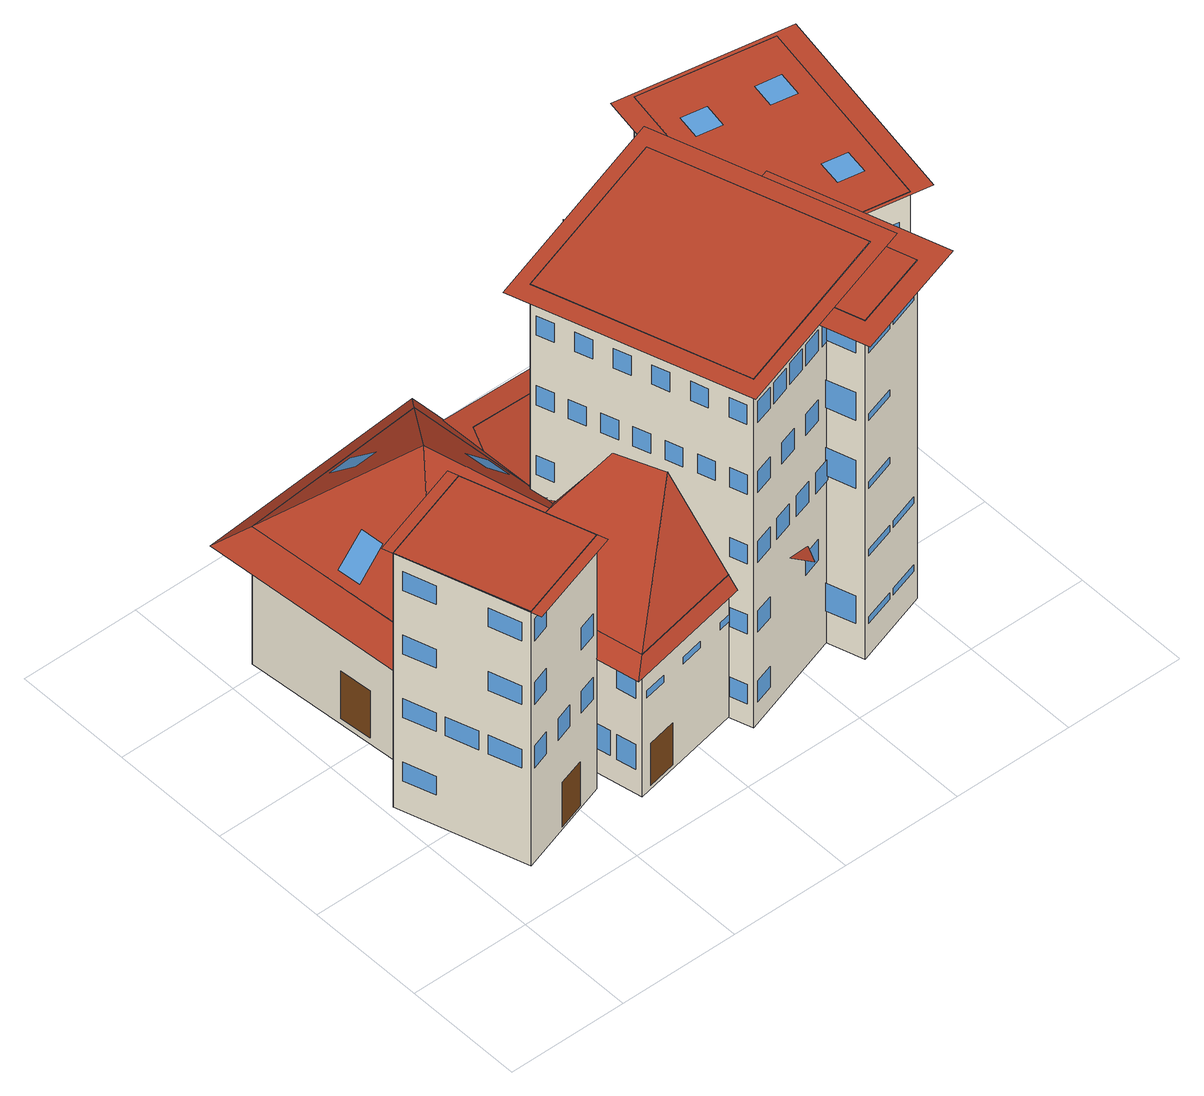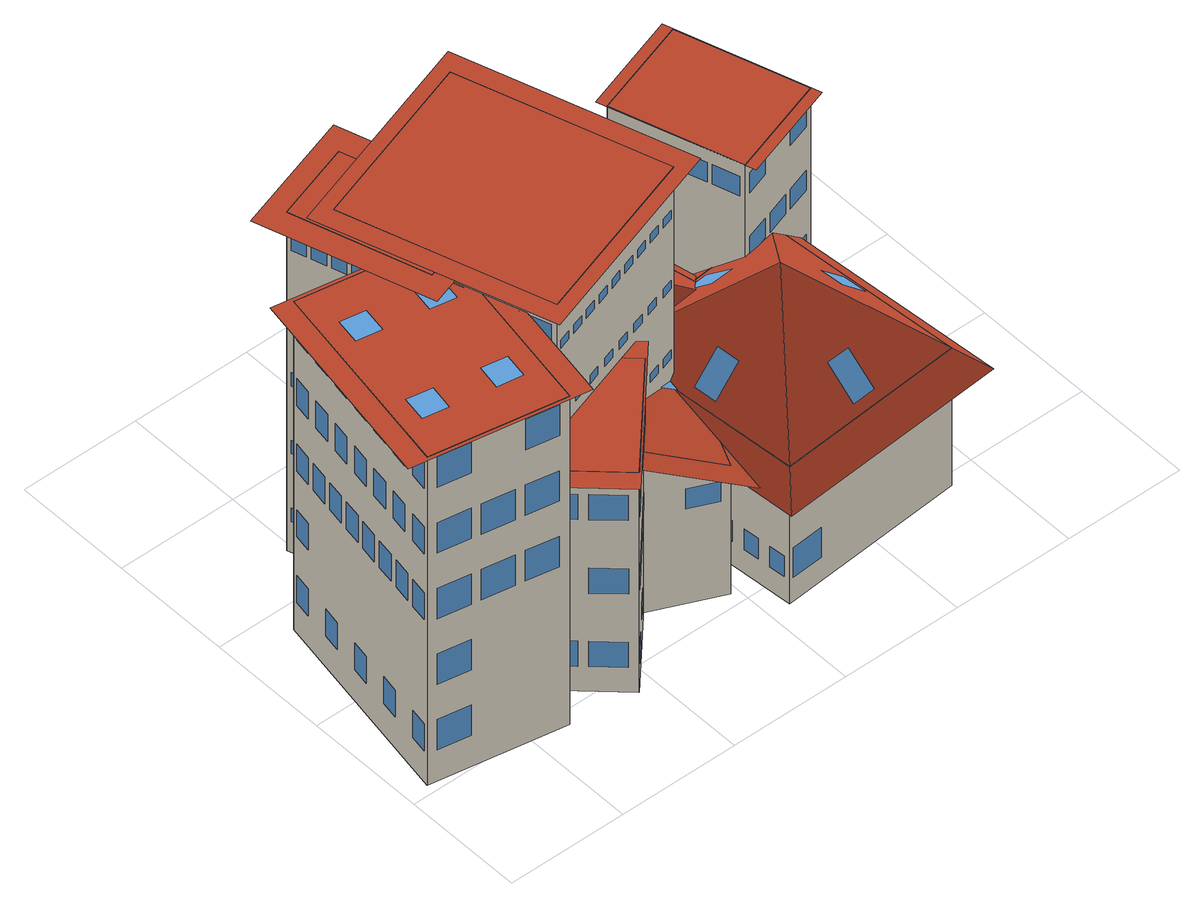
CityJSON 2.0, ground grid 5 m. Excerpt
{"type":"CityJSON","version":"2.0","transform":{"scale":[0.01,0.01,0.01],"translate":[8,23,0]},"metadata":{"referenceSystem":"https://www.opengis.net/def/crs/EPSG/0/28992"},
"CityObjects":{
"building1":{"type":"Building","attributes":{"roofType":"Flat"},"geometry":[{"type":"MultiSurface","lod":"3","boundaries":[[[0,1,2,3]],[[4,5,6,7]],[[0,3,5,4],[8,9,10,11],[12,13,14,15],[16,17,18,19],[20,21,22,23],[24,25,26,27],[28,29,30,31],[32,33,34,35]],[[8,11,10,9]],[[12,15,14,13]],[[16,19,18,17]],[[20,23,22,21]],[[24,27,26,25]],[[28,31,30,29]],[[32,35,34,33]],[[3,2,6,5],[36,37,38,39],[40,41,42,43],[44,45,46,47],[48,49,50,51],[52,53,54,55],[56,57,58,59],[60,61,62,63],[64,65,66,67],[68,69,70,71]],[[36,39,38,37]],[[40,43,42,41]],[[44,47,46,45]],[[48,51,50,49]],[[52,55,54,53]],[[56,59,58,57]],[[60,63,62,61]],[[64,67,66,65]],[[68,71,70,69]],[[2,1,7,6],[72,73,74,75],[76,77,78,79],[80,81,82,83],[84,85,86,87],[88,89,90,91],[92,93,94,95],[96,97,98,99],[100,101,102,103],[104,105,106,107],[108,109,110,111]],[[72,75,74,73]],[[76,79,78,77]],[[80,83,82,81]],[[84,87,86,85]],[[88,91,90,89]],[[92,95,94,93]],[[96,99,98,97]],[[100,103,102,101]],[[104,107,106,105]],[[108,111,110,109]],[[1,0,4,7],[112,113,114,115],[116,117,118,119],[120,121,122,123],[124,125,126,127],[128,129,130,131],[132,133,134,135],[136,137,138,139],[140,141,142,143]],[[112,115,114,113]],[[116,119,118,117]],[[120,123,122,121]],[[124,127,126,125]],[[128,131,130,129]],[[132,135,134,133]],[[136,139,138,137]],[[140,143,142,141]],[[144,145,146,147],[4,7,6,5]]],"semantics":{"surfaces":[{"type":"GroundSurface"},{"type":"RoofSurface"},{"type":"WallSurface"},{"type":"Door"},{"type":"Window"}],"values":[0,1,2,3,4,4,4,4,4,4,2,4,4,4,4,4,4,4,4,4,2,4,4,4,4,4,4,4,4,4,4,2,4,4,4,4,4,4,4,4,1]}}]},
"building2":{"type":"Building","attributes":{"roofType":"Pyramidal"},"geometry":[{"type":"MultiSurface","lod":"3","boundaries":[[[148,149,150,151]],[[152,153,154],[155,156,157,158]],[[155,158,157,156]],[[152,159,160],[161,162,163,164]],[[161,164,163,162]],[[152,154,159],[165,166,167,168]],[[165,168,167,166]],[[152,160,153],[169,170,171,172]],[[169,172,171,170]],[[148,151,159,154],[173,174,175,176],[177,178,179,180],[181,182,183,184],[185,186,187,188],[189,190,191,192],[193,194,195,196],[197,198,199,200],[201,202,203,204],[205,206,207,208],[209,210,211,212],[213,214,215,216],[217,218,219,220],[221,222,223,224],[225,226,227,228],[229,230,231,232]],[[173,176,175,174]],[[177,180,179,178]],[[181,184,183,182]],[[185,188,187,186]],[[189,192,191,190]],[[193,196,195,194]],[[197,200,199,198]],[[201,204,203,202]],[[205,208,207,206]],[[209,212,211,210]],[[213,216,215,214]],[[217,220,219,218]],[[221,224,223,222]],[[225,228,227,226]],[[229,232,231,230]],[[151,150,160,159],[233,234,235,236],[237,238,239,240],[241,242,243,244],[245,246,247,248],[249,250,251,252],[253,254,255,256],[257,258,259,260],[261,262,263,264],[265,266,267,268],[269,270,271,272],[273,274,275,276]],[[233,236,235,234]],[[237,240,239,238]],[[241,244,243,242]],[[245,248,247,246]],[[249,252,251,250]],[[253,256,255,254]],[[257,260,259,258]],[[261,264,263,262]],[[265,268,267,266]],[[269,272,271,270]],[[273,276,275,274]],[[150,149,153,160],[277,278,279,280],[281,282,283,284],[285,286,287,288],[289,290,291,292],[293,294,295,296],[297,298,299,300]],[[277,280,279,278]],[[281,284,283,282]],[[285,288,287,286]],[[289,292,291,290]],[[293,296,295,294]],[[297,300,299,298]],[[149,148,154,153],[301,302,303,304],[305,306,307,308],[309,310,311,312],[313,314,315,316],[317,318,319,320],[321,322,323,324]],[[301,304,303,302]],[[305,308,307,306]],[[309,312,311,310]],[[313,316,315,314]],[[317,320,319,318]],[[321,324,323,322]],[[325,326,159,154]],[[326,327,160,159]],[[328,153,160,327]],[[325,154,153,328]]],"semantics":{"surfaces":[{"type":"GroundSurface"},{"type":"RoofSurface"},{"type":"Window"},{"type":"WallSurface"},{"type":"Door"}],"values":[0,1,2,1,2,1,2,1,2,3,2,2,2,2,2,2,2,2,2,2,2,2,2,2,2,3,2,2,2,2,2,2,2,2,2,2,2,3,2,2,2,2,2,2,3,4,2,2,2,2,2,1,1,1,1]}}]},
"building3":{"type":"Building","attributes":{"roofType":"Hipped"},"geometry":[{"type":"MultiSurface","lod":"3","boundaries":[[[329,330,331,332]],[[333,334,335,336]],[[334,333,337,338]],[[333,336,337]],[[334,338,335]],[[329,332,337,336],[339,340,341,342],[343,344,345,346],[347,348,349,350],[351,352,353,354],[355,356,357,358],[359,360,361,362]],[[339,342,341,340]],[[343,346,345,344]],[[347,350,349,348]],[[351,354,353,352]],[[355,358,357,356]],[[359,362,361,360]],[[332,331,338,337],[363,364,365,366],[367,368,369,370],[371,372,373,374],[375,376,377,378],[379,380,381,382],[383,384,385,386],[387,388,389,390]],[[363,366,365,364]],[[367,370,369,368]],[[371,374,373,372]],[[375,378,377,376]],[[379,382,381,380]],[[383,386,385,384]],[[387,390,389,388]],[[331,330,335,338],[391,392,393,394],[395,396,397,398],[399,400,401,402],[403,404,405,406]],[[391,394,393,392]],[[395,398,397,396]],[[399,402,401,400]],[[403,406,405,404]],[[330,329,336,335],[407,408,409,410],[411,412,413,414],[415,416,417,418],[419,420,421,422],[423,424,425,426],[427,428,429,430],[431,432,433,434],[435,436,437,438]],[[407,410,409,408]],[[411,414,413,412]],[[415,418,417,416]],[[419,422,421,420]],[[423,426,425,424]],[[427,430,429,428]],[[431,434,433,432]],[[435,438,437,436]],[[439,440,337,336]],[[440,441,338,337]],[[442,335,338,441]],[[439,336,335,442]]],"semantics":{"surfaces":[{"type":"GroundSurface"},{"type":"RoofSurface"},{"type":"WallSurface"},{"type":"Door"},{"type":"Window"}],"values":[0,1,1,1,1,2,3,4,4,4,4,4,2,4,4,4,4,4,4,4,2,4,4,4,4,2,4,4,4,4,4,4,4,4,1,1,1,1]}}]},
"building4":{"type":"Building","attributes":{"roofType":"Gabled"},"geometry":[{"type":"MultiSurface","lod":"3","boundaries":[[[443,444,445,446]],[[447,448,449,450],[451,452,453,454]],[[451,454,453,452]],[[448,447,455,456],[457,458,459,460]],[[457,460,459,458]],[[450,443,446,455,447],[461,462,463,464],[465,466,467,468],[469,470,471,472],[473,474,475,476]],[[461,464,463,462]],[[465,468,467,466]],[[469,472,471,470]],[[473,476,475,474]],[[455,446,445,456],[477,478,479,480],[481,482,483,484]],[[477,480,479,478]],[[481,484,483,482]],[[456,445,444,449,448],[485,486,487,488],[489,490,491,492],[493,494,495,496]],[[485,488,487,486]],[[489,492,491,490]],[[493,496,495,494]],[[449,444,443,450],[497,498,499,500],[501,502,503,504],[505,506,507,508],[509,510,511,512],[513,514,515,516]],[[497,500,499,498]],[[501,504,503,502]],[[505,508,507,506]],[[509,512,511,510]],[[513,516,515,514]],[[447,517,518,519,520,448,456,455]],[[448,520,521,522,517,447,450,449]]],"semantics":{"surfaces":[{"type":"GroundSurface"},{"type":"RoofSurface"},{"type":"Window"},{"type":"WallSurface"},{"type":"Door"}],"values":[0,1,2,1,2,3,4,2,2,2,3,2,2,3,2,2,2,3,2,2,2,2,2,1,1]}}]},
"building5":{"type":"Building","attributes":{"roofType":"Flat"},"geometry":[{"type":"MultiSurface","lod":"3","boundaries":[[[523,524,525,526]],[[527,528,529,530]],[[523,526,528,527],[531,532,533,534],[535,536,537,538],[539,540,541,542],[543,544,545,546],[547,548,549,550],[551,552,553,554],[555,556,557,558],[559,560,561,562],[563,564,565,566],[567,568,569,570],[571,572,573,574],[575,576,577,578],[579,580,581,582],[583,584,585,586],[587,588,589,590],[591,592,593,594],[595,596,597,598],[599,600,601,602],[603,604,605,606],[607,608,609,610],[611,612,613,614],[615,616,617,618]],[[531,534,533,532]],[[535,538,537,536]],[[539,542,541,540]],[[543,546,545,544]],[[547,550,549,548]],[[551,554,553,552]],[[555,558,557,556]],[[559,562,561,560]],[[563,566,565,564]],[[567,570,569,568]],[[571,574,573,572]],[[575,578,577,576]],[[579,582,581,580]],[[583,586,585,584]],[[587,590,589,588]],[[591,594,593,592]],[[595,598,597,596]],[[599,602,601,600]],[[603,606,605,604]],[[607,610,609,608]],[[611,614,613,612]],[[615,618,617,616]],[[526,525,529,528],[619,620,621,622],[623,624,625,626],[627,628,629,630],[631,632,633,634],[635,636,637,638],[639,640,641,642],[643,644,645,646],[647,648,649,650],[651,652,653,654],[655,656,657,658],[659,660,661,662],[663,664,665,666],[667,668,669,670],[671,672,673,674],[675,676,677,678]],[[619,622,621,620]],[[623,626,625,624]],[[627,630,629,628]],[[631,634,633,632]],[[635,638,637,636]],[[639,642,641,640]],[[643,646,645,644]],[[647,650,649,648]],[[651,654,653,652]],[[655,658,657,656]],[[659,662,661,660]],[[663,666,665,664]],[[667,670,669,668]],[[671,674,673,672]],[[675,678,677,676]],[[525,524,530,529],[679,680,681,682],[683,684,685,686],[687,688,689,690],[691,692,693,694],[695,696,697,698],[699,700,701,702],[703,704,705,706],[707,708,709,710],[711,712,713,714],[715,716,717,718],[719,720,721,722],[723,724,725,726],[727,728,729,730],[731,732,733,734],[735,736,737,738],[739,740,741,742],[743,744,745,746],[747,748,749,750],[751,752,753,754],[755,756,757,758],[759,760,761,762],[763,764,765,766],[767,768,769,770],[771,772,773,774],[775,776,777,778],[779,780,781,782],[783,784,785,786],[787,788,789,790],[791,792,793,794],[795,796,797,798],[799,800,801,802],[803,804,805,806],[807,808,809,810],[811,812,813,814],[815,816,817,818],[819,820,821,822],[823,824,825,826],[827,828,829,830],[831,832,833,834],[835,836,837,838],[839,840,841,842],[843,844,845,846],[847,848,849,850]],[[679,682,681,680]],[[683,686,685,684]],[[687,690,689,688]],[[691,694,693,692]],[[695,698,697,696]],[[699,702,701,700]],[[703,706,705,704]],[[707,710,709,708]],[[711,714,713,712]],[[715,718,717,716]],[[719,722,721,720]],[[723,726,725,724]],[[727,730,729,728]],[[731,734,733,732]],[[735,738,737,736]],[[739,742,741,740]],[[743,746,745,744]],[[747,750,749,748]],[[751,754,753,752]],[[755,758,757,756]],[[759,762,761,760]],[[763,766,765,764]],[[767,770,769,768]],[[771,774,773,772]],[[775,778,777,776]],[[779,782,781,780]],[[783,786,785,784]],[[787,790,789,788]],[[791,794,793,792]],[[795,798,797,796]],[[799,802,801,800]],[[803,806,805,804]],[[807,810,809,808]],[[811,814,813,812]],[[815,818,817,816]],[[819,822,821,820]],[[823,826,825,824]],[[827,830,829,828]],[[831,834,833,832]],[[835,838,837,836]],[[839,842,841,840]],[[843,846,845,844]],[[847,850,849,848]],[[524,523,527,530],[851,852,853,854],[855,856,857,858],[859,860,861,862],[863,864,865,866],[867,868,869,870],[871,872,873,874],[875,876,877,878],[879,880,881,882],[883,884,885,886],[887,888,889,890],[891,892,893,894],[895,896,897,898],[899,900,901,902],[903,904,905,906],[907,908,909,910],[911,912,913,914],[915,916,917,918],[919,920,921,922],[923,924,925,926],[927,928,929,930],[931,932,933,934],[935,936,937,938]],[[851,854,853,852]],[[855,858,857,856]],[[859,862,861,860]],[[863,866,865,864]],[[867,870,869,868]],[[871,874,873,872]],[[875,878,877,876]],[[879,882,881,880]],[[883,886,885,884]],[[887,890,889,888]],[[891,894,893,892]],[[895,898,897,896]],[[899,902,901,900]],[[903,906,905,904]],[[907,910,909,908]],[[911,914,913,912]],[[915,918,917,916]],[[919,922,921,920]],[[923,926,925,924]],[[927,930,929,928]],[[931,934,933,932]],[[935,938,937,936]],[[939,940,941,942],[527,530,529,528]]],"semantics":{"surfaces":[{"type":"GroundSurface"},{"type":"RoofSurface"},{"type":"WallSurface"},{"type":"Window"},{"type":"Door"}],"values":[0,1,2,3,3,3,3,3,3,3,3,3,3,3,3,3,3,3,3,3,3,3,3,3,3,2,4,3,3,3,3,3,3,3,3,3,3,3,3,3,3,2,3,3,3,3,3,3,3,3,3,3,3,3,3,3,3,3,3,3,3,3,3,3,3,3,3,3,3,3,3,3,3,3,3,3,3,3,3,3,3,3,3,3,3,2,3,3,3,3,3,3,3,3,3,3,3,3,3,3,3,3,3,3,3,3,3,3,1]}}]},
"building6":{"type":"Building","attributes":{"roofType":"Flat"},"geometry":[{"type":"MultiSurface","lod":"3","boundaries":[[[943,944,945,946]],[[947,948,949,950]],[[943,946,948,947],[951,952,953,954],[955,956,957,958],[959,960,961,962],[963,964,965,966],[967,968,969,970],[971,972,973,974],[975,976,977,978],[979,980,981,982]],[[951,954,953,952]],[[955,958,957,956]],[[959,962,961,960]],[[963,966,965,964]],[[967,970,969,968]],[[971,974,973,972]],[[975,978,977,976]],[[979,982,981,980]],[[946,945,949,948],[983,984,985,986],[987,988,989,990],[991,992,993,994],[995,996,997,998],[999,1000,1001,1002],[1003,1004,1005,1006],[1007,1008,1009,1010],[1011,1012,1013,1014],[1015,1016,1017,1018],[1019,1020,1021,1022],[1023,1024,1025,1026],[1027,1028,1029,1030],[1031,1032,1033,1034],[1035,1036,1037,1038],[1039,1040,1041,1042],[1043,1044,1045,1046],[1047,1048,1049,1050],[1051,1052,1053,1054],[1055,1056,1057,1058],[1059,1060,1061,1062],[1063,1064,1065,1066],[1067,1068,1069,1070],[1071,1072,1073,1074],[1075,1076,1077,1078],[1079,1080,1081,1082],[1083,1084,1085,1086],[1087,1088,1089,1090]],[[983,986,985,984]],[[987,990,989,988]],[[991,994,993,992]],[[995,998,997,996]],[[999,1002,1001,1000]],[[1003,1006,1005,1004]],[[1007,1010,1009,1008]],[[1011,1014,1013,1012]],[[1015,1018,1017,1016]],[[1019,1022,1021,1020]],[[1023,1026,1025,1024]],[[1027,1030,1029,1028]],[[1031,1034,1033,1032]],[[1035,1038,1037,1036]],[[1039,1042,1041,1040]],[[1043,1046,1045,1044]],[[1047,1050,1049,1048]],[[1051,1054,1053,1052]],[[1055,1058,1057,1056]],[[1059,1062,1061,1060]],[[1063,1066,1065,1064]],[[1067,1070,1069,1068]],[[1071,1074,1073,1072]],[[1075,1078,1077,1076]],[[1079,1082,1081,1080]],[[1083,1086,1085,1084]],[[1087,1090,1089,1088]],[[945,944,950,949],[1091,1092,1093,1094],[1095,1096,1097,1098],[1099,1100,1101,1102],[1103,1104,1105,1106],[1107,1108,1109,1110],[1111,1112,1113,1114],[1115,1116,1117,1118]],[[1091,1094,1093,1092]],[[1095,1098,1097,1096]],[[1099,1102,1101,1100]],[[1103,1106,1105,1104]],[[1107,1110,1109,1108]],[[1111,1114,1113,1112]],[[1115,1118,1117,1116]],[[944,943,947,950],[1119,1120,1121,1122],[1123,1124,1125,1126],[1127,1128,1129,1130],[1131,1132,1133,1134],[1135,1136,1137,1138],[1139,1140,1141,1142],[1143,1144,1145,1146],[1147,1148,1149,1150],[1151,1152,1153,1154],[1155,1156,1157,1158],[1159,1160,1161,1162]],[[1119,1122,1121,1120]],[[1123,1126,1125,1124]],[[1127,1130,1129,1128]],[[1131,1134,1133,1132]],[[1135,1138,1137,1136]],[[1139,1142,1141,1140]],[[1143,1146,1145,1144]],[[1147,1150,1149,1148]],[[1151,1154,1153,1152]],[[1155,1158,1157,1156]],[[1159,1162,1161,1160]],[[1163,1164,1165,1166],[947,950,949,948]]],"semantics":{"surfaces":[{"type":"GroundSurface"},{"type":"RoofSurface"},{"type":"WallSurface"},{"type":"Window"},{"type":"Door"}],"values":[0,1,2,3,3,3,3,3,3,3,3,2,3,3,3,3,3,3,3,3,3,3,3,3,3,3,3,3,3,3,3,3,3,3,3,3,3,3,3,2,4,3,3,3,3,3,3,2,3,3,3,3,3,3,3,3,3,3,3,1]}}]},
"building7":{"type":"Building","attributes":{"roofType":"Flat"},"geometry":[{"type":"MultiSurface","lod":"3","boundaries":[[[1167,1168,1169,1170]],[[1171,1172,1173,1174]],[[1167,1170,1172,1171],[1175,1176,1177,1178],[1179,1180,1181,1182],[1183,1184,1185,1186],[1187,1188,1189,1190],[1191,1192,1193,1194],[1195,1196,1197,1198]],[[1175,1178,1177,1176]],[[1179,1182,1181,1180]],[[1183,1186,1185,1184]],[[1187,1190,1189,1188]],[[1191,1194,1193,1192]],[[1195,1198,1197,1196]],[[1170,1169,1173,1172],[1199,1200,1201,1202],[1203,1204,1205,1206],[1207,1208,1209,1210]],[[1199,1202,1201,1200]],[[1203,1206,1205,1204]],[[1207,1210,1209,1208]],[[1169,1168,1174,1173],[1211,1212,1213,1214],[1215,1216,1217,1218],[1219,1220,1221,1222],[1223,1224,1225,1226],[1227,1228,1229,1230],[1231,1232,1233,1234],[1235,1236,1237,1238],[1239,1240,1241,1242]],[[1211,1214,1213,1212]],[[1215,1218,1217,1216]],[[1219,1222,1221,1220]],[[1223,1226,1225,1224]],[[1227,1230,1229,1228]],[[1231,1234,1233,1232]],[[1235,1238,1237,1236]],[[1239,1242,1241,1240]],[[1168,1167,1171,1174],[1243,1244,1245,1246],[1247,1248,1249,1250],[1251,1252,1253,1254],[1255,1256,1257,1258],[1259,1260,1261,1262],[1263,1264,1265,1266],[1267,1268,1269,1270],[1271,1272,1273,1274],[1275,1276,1277,1278],[1279,1280,1281,1282]],[[1243,1246,1245,1244]],[[1247,1250,1249,1248]],[[1251,1254,1253,1252]],[[1255,1258,1257,1256]],[[1259,1262,1261,1260]],[[1263,1266,1265,1264]],[[1267,1270,1269,1268]],[[1271,1274,1273,1272]],[[1275,1278,1277,1276]],[[1279,1282,1281,1280]],[[1283,1284,1285,1286],[1171,1174,1173,1172]]],"semantics":{"surfaces":[{"type":"GroundSurface"},{"type":"RoofSurface"},{"type":"WallSurface"},{"type":"Window"},{"type":"Door"}],"values":[0,1,2,3,3,3,3,3,3,2,4,3,3,2,3,3,3,3,3,3,3,3,2,3,3,3,3,3,3,3,3,3,3,1]}}]},
"building8":{"type":"Building","attributes":{"roofType":"Flat"},"geometry":[{"type":"MultiSurface","lod":"3","boundaries":[[[1287,1288,1289,1290]],[[1291,1292,1293,1294],[1295,1296,1297,1298],[1299,1300,1301,1302],[1303,1304,1305,1306],[1307,1308,1309,1310]],[[1295,1298,1297,1296]],[[1299,1302,1301,1300]],[[1303,1306,1305,1304]],[[1307,1310,1309,1308]],[[1287,1290,1292,1291],[1311,1312,1313,1314],[1315,1316,1317,1318],[1319,1320,1321,1322],[1323,1324,1325,1326],[1327,1328,1329,1330],[1331,1332,1333,1334],[1335,1336,1337,1338],[1339,1340,1341,1342],[1343,1344,1345,1346]],[[1311,1314,1313,1312]],[[1315,1318,1317,1316]],[[1319,1322,1321,1320]],[[1323,1326,1325,1324]],[[1327,1330,1329,1328]],[[1331,1334,1333,1332]],[[1335,1338,1337,1336]],[[1339,1342,1341,1340]],[[1343,1346,1345,1344]],[[1290,1289,1293,1292],[1347,1348,1349,1350],[1351,1352,1353,1354],[1355,1356,1357,1358],[1359,1360,1361,1362],[1363,1364,1365,1366],[1367,1368,1369,1370],[1371,1372,1373,1374],[1375,1376,1377,1378],[1379,1380,1381,1382],[1383,1384,1385,1386],[1387,1388,1389,1390],[1391,1392,1393,1394],[1395,1396,1397,1398],[1399,1400,1401,1402],[1403,1404,1405,1406],[1407,1408,1409,1410],[1411,1412,1413,1414],[1415,1416,1417,1418],[1419,1420,1421,1422],[1423,1424,1425,1426],[1427,1428,1429,1430],[1431,1432,1433,1434],[1435,1436,1437,1438],[1439,1440,1441,1442],[1443,1444,1445,1446],[1447,1448,1449,1450],[1451,1452,1453,1454],[1455,1456,1457,1458]],[[1347,1350,1349,1348]],[[1351,1354,1353,1352]],[[1355,1358,1357,1356]],[[1359,1362,1361,1360]],[[1363,1366,1365,1364]],[[1367,1370,1369,1368]],[[1371,1374,1373,1372]],[[1375,1378,1377,1376]],[[1379,1382,1381,1380]],[[1383,1386,1385,1384]],[[1387,1390,1389,1388]],[[1391,1394,1393,1392]],[[1395,1398,1397,1396]],[[1399,1402,1401,1400]],[[1403,1406,1405,1404]],[[1407,1410,1409,1408]],[[1411,1414,1413,1412]],[[1415,1418,1417,1416]],[[1419,1422,1421,1420]],[[1423,1426,1425,1424]],[[1427,1430,1429,1428]],[[1431,1434,1433,1432]],[[1435,1438,1437,1436]],[[1439,1442,1441,1440]],[[1443,1446,1445,1444]],[[1447,1450,1449,1448]],[[1451,1454,1453,1452]],[[1455,1458,1457,1456]],[[1289,1288,1294,1293],[1459,1460,1461,1462],[1463,1464,1465,1466],[1467,1468,1469,1470],[1471,1472,1473,1474],[1475,1476,1477,1478],[1479,1480,1481,1482],[1483,1484,1485,1486],[1487,1488,1489,1490],[1491,1492,1493,1494],[1495,1496,1497,1498]],[[1459,1462,1461,1460]],[[1463,1466,1465,1464]],[[1467,1470,1469,1468]],[[1471,1474,1473,1472]],[[1475,1478,1477,1476]],[[1479,1482,1481,1480]],[[1483,1486,1485,1484]],[[1487,1490,1489,1488]],[[1491,1494,1493,1492]],[[1495,1498,1497,1496]],[[1288,1287,1291,1294],[1499,1500,1501,1502],[1503,1504,1505,1506],[1507,1508,1509,1510],[1511,1512,1513,1514],[1515,1516,1517,1518],[1519,1520,1521,1522],[1523,1524,1525,1526],[1527,1528,1529,1530],[1531,1532,1533,1534],[1535,1536,1537,1538],[1539,1540,1541,1542],[1543,1544,1545,1546],[1547,1548,1549,1550],[1551,1552,1553,1554],[1555,1556,1557,1558],[1559,1560,1561,1562],[1563,1564,1565,1566],[1567,1568,1569,1570],[1571,1572,1573,1574],[1575,1576,1577,1578]],[[1499,1502,1501,1500]],[[1503,1506,1505,1504]],[[1507,1510,1509,1508]],[[1511,1514,1513,1512]],[[1515,1518,1517,1516]],[[1519,1522,1521,1520]],[[1523,1526,1525,1524]],[[1527,1530,1529,1528]],[[1531,1534,1533,1532]],[[1535,1538,1537,1536]],[[1539,1542,1541,1540]],[[1543,1546,1545,1544]],[[1547,1550,1549,1548]],[[1551,1554,1553,1552]],[[1555,1558,1557,1556]],[[1559,1562,1561,1560]],[[1563,1566,1565,1564]],[[1567,1570,1569,1568]],[[1571,1574,1573,1572]],[[1575,1578,1577,1576]],[[1579,1580,1581,1582],[1291,1294,1293,1292]]],"semantics":{"surfaces":[{"type":"GroundSurface"},{"type":"RoofSurface"},{"type":"Window"},{"type":"WallSurface"},{"type":"Door"}],"values":[0,1,2,2,2,2,3,4,2,2,2,2,2,2,2,2,3,2,2,2,2,2,2,2,2,2,2,2,2,2,2,2,2,2,2,2,2,2,2,2,2,2,2,2,2,3,2,2,2,2,2,2,2,2,2,2,3,2,2,2,2,2,2,2,2,2,2,2,2,2,2,2,2,2,2,2,2,1]}}]}
},
"vertices":[
[200,200,0],[35,718,0],[444,849,0],[609,330,0],[200,200,1212],[609,330,1212],[444,849,1212],[35,718,1212],[395,262,11],[395,262,222],[506,297,222],[506,297,11],[222,207,447],[222,207,551],[296,231,551],[296,231,447],[368,253,447],[368,253,551],[442,277,551],[442,277,447],[514,300,447],[514,300,551],[588,323,551],[588,323,447],[222,207,750],[222,207,854],[296,231,854],[296,231,750],[512,300,750],[512,300,854],[587,323,854],[587,323,750],[222,207,1053],[222,207,1157],[296,231,1157],[296,231,1053],[603,349,144],[603,349,238],[569,455,238],[569,455,144],[603,349,447],[603,349,541],[569,455,541],[569,455,447],[543,537,447],[543,537,541],[509,643,541],[509,643,447],[483,725,447],[483,725,541],[449,830,541],[449,830,447],[603,349,750],[603,349,844],[569,455,844],[569,455,750],[603,349,1053],[603,349,1147],[569,455,1147],[569,455,1053],[563,474,1053],[563,474,1147],[529,580,1147],[529,580,1053],[523,599,1053],[523,599,1147],[489,705,1147],[489,705,1053],[483,724,1053],[483,724,1147],[450,829,1147],[450,829,1053],[415,839,144],[415,839,238],[317,808,238],[317,808,144],[288,799,144],[288,799,238],[190,768,238],[190,768,144],[162,759,144],[162,759,238],[64,727,238],[64,727,144],[415,839,447],[415,839,541],[317,808,541],[317,808,447],[162,759,447],[162,759,541],[64,727,541],[64,727,447],[415,839,750],[415,839,844],[317,808,844],[317,808,750],[288,799,750],[288,799,844],[190,768,844],[190,768,750],[162,759,750],[162,759,844],[64,727,844],[64,727,750],[415,839,1053],[415,839,1147],[317,808,1147],[317,808,1053],[162,759,1053],[162,759,1147],[64,727,1147],[64,727,1053],[46,683,144],[46,683,233],[86,557,233],[86,557,144],[46,683,447],[46,683,536],[86,557,536],[86,557,447],[97,522,447],[97,522,536],[138,396,536],[138,396,447],[149,361,447],[149,361,536],[189,235,536],[189,235,447],[46,683,750],[46,683,839],[86,557,839],[86,557,750],[149,361,750],[149,361,839],[189,235,839],[189,235,750],[46,683,1053],[46,683,1142],[86,557,1142],[86,557,1053],[149,361,1053],[149,361,1142],[189,235,1142],[189,235,1053],[211,157,1212],[624,289,1212],[432,891,1212],[20,760,1212],
[200,700,0],[128,1547,0],[914,1614,0],[986,767,0],[557,1157,1053],[128,1547,656],[200,700,656],[301,1184,799],[310,1086,799],[198,1076,686],[189,1175,686],[986,767,656],[914,1614,656],[813,1130,799],[804,1228,799],[916,1238,686],[925,1139,686],[531,882,799],[629,890,799],[640,770,686],[541,761,686],[583,1432,799],[485,1424,799],[474,1544,686],[573,1553,686],[224,702,113],[224,702,255],[277,707,255],[277,707,113],[339,712,113],[339,712,255],[391,716,255],[391,716,113],[453,722,113],[453,722,255],[506,726,255],[506,726,113],[568,731,113],[568,731,255],[621,736,255],[621,736,113],[682,741,113],[682,741,255],[735,746,255],[735,746,113],[797,751,113],[797,751,255],[850,756,255],[850,756,113],[911,761,113],[911,761,255],[964,765,255],[964,765,113],[224,702,441],[224,702,583],[277,707,583],[277,707,441],[322,710,441],[322,710,583],[374,715,583],[374,715,441],[419,719,441],[419,719,583],[472,723,583],[472,723,441],[517,727,441],[517,727,583],[570,732,583],[570,732,441],[614,735,441],[614,735,583],[667,740,583],[667,740,441],[712,744,441],[712,744,583],[765,748,583],[765,748,441],[810,752,441],[810,752,583],[863,757,583],[863,757,441],[907,760,441],[907,760,583],[960,765,583],[960,765,441],[984,793,113],[984,793,211],[978,859,211],[978,859,113],[973,915,113],[973,915,211],[968,980,211],[968,980,113],[963,1036,113],[963,1036,211],[958,1102,211],[958,1102,113],[953,1158,113],[953,1158,211],[947,1224,211],[947,1224,113],[942,1279,113],[942,1279,211],[937,1345,211],[937,1345,113],[932,1401,113],[932,1401,211],[926,1467,211],[926,1467,113],[922,1522,113],[922,1522,211],[916,1588,211],[916,1588,113],[984,793,441],[984,793,539],[978,859,539],[978,859,441],[963,1036,441],[963,1036,539],[958,1102,539],[958,1102,441],[942,1279,441],[942,1279,539],[937,1345,539],[937,1345,441],[922,1522,441],[922,1522,539],[916,1588,539],[916,1588,441],[895,1612,113],[895,1612,255],[760,1601,255],[760,1601,113],[895,1612,441],[895,1612,583],[760,1601,583],[760,1601,441],[742,1599,441],[742,1599,583],[607,1588,583],[607,1588,441],[588,1586,441],[588,1586,583],[454,1575,583],[454,1575,441],[435,1573,441],[435,1573,583],[300,1562,583],[300,1562,441],[281,1560,441],[281,1560,583],[147,1548,583],[147,1548,441],[163,1133,28],[163,1133,254],[175,996,254],[175,996,28],[130,1524,441],[130,1524,518],[142,1381,518],[142,1381,441],[144,1360,441],[144,1360,518],[156,1217,518],[156,1217,441],[158,1195,441],[158,1195,518],[170,1053,518],[170,1053,441],[172,1031,441],[172,1031,518],[184,888,518],[184,888,441],[186,866,441],[186,866,518],[198,724,518],[198,724,441],[113,589,559],[1091,672,559],[1001,1725,559],[23,1642,559],
[700,200,0],[565,864,0],[1507,1055,0],[1642,391,0],[1121,543,1069],[1087,711,1069],[565,864,680],[700,200,680],[1642,391,680],[1507,1055,680],[746,209,17],[746,209,218],[867,234,218],[867,234,17],[723,205,454],[723,205,486],[815,223,486],[815,223,454],[923,245,454],[923,245,486],[1016,264,486],[1016,264,454],[1124,286,454],[1124,286,486],[1217,305,486],[1217,305,454],[1325,327,454],[1325,327,486],[1417,346,486],[1417,346,454],[1526,368,454],[1526,368,486],[1618,386,486],[1618,386,454],[1638,412,114],[1638,412,236],[1616,520,236],[1616,520,114],[1612,540,114],[1612,540,236],[1590,648,236],[1590,648,114],[1586,668,114],[1586,668,236],[1564,776,236],[1564,776,114],[1560,797,114],[1560,797,236],[1538,905,236],[1538,905,114],[1533,925,114],[1533,925,236],[1512,1033,236],[1512,1033,114],[1638,412,454],[1638,412,576],[1616,520,576],[1616,520,454],[1533,926,454],[1533,926,576],[1511,1034,576],[1511,1034,454],[1486,1050,114],[1486,1050,210],[1353,1023,210],[1353,1023,114],[1102,972,114],[1102,972,210],[970,946,210],[970,946,114],[719,895,114],[719,895,210],[587,868,210],[587,868,114],[1486,1050,454],[1486,1050,550],[1353,1023,550],[1353,1023,454],[571,836,114],[571,836,233],[587,758,233],[587,758,114],[592,730,114],[592,730,233],[608,652,233],[608,652,114],[614,624,114],[614,624,233],[630,546,233],[630,546,114],[635,518,114],[635,518,233],[651,440,233],[651,440,114],[657,413,114],[657,413,233],[673,334,233],[673,334,114],[678,307,114],[678,307,233],[694,228,233],[694,228,114],[571,836,454],[571,836,573],[587,758,573],[587,758,454],[678,306,454],[678,306,573],[694,227,573],[694,227,454],[641,151,625],[1716,370,625],[1567,1103,625],[492,885,625],
[700,700,0],[1031,1445,0],[1792,1106,0],[1461,362,0],[1081,531,823],[1412,1275,823],[1031,1445,612],[700,700,612],[1130,1006,748],[1091,919,748],[893,1007,638],[931,1094,638],[1461,362,612],[1792,1106,612],[1362,800,748],[1401,887,748],[1600,799,638],[1561,712,638],[1315,427,18],[1315,427,246],[1424,378,246],[1424,378,18],[728,687,451],[728,687,501],[822,646,501],[822,646,451],[1034,552,451],[1034,552,501],[1128,510,501],[1128,510,451],[1339,416,451],[1339,416,501],[1433,374,501],[1433,374,451],[1471,384,145],[1471,384,223],[1507,465,223],[1507,465,145],[1471,384,451],[1471,384,529],[1507,465,529],[1507,465,451],[1760,1120,145],[1760,1120,241],[1647,1171,241],[1647,1171,145],[1760,1120,451],[1760,1120,547],[1647,1171,547],[1647,1171,451],[1176,1380,451],[1176,1380,547],[1063,1431,547],[1063,1431,451],[1020,1420,145],[1020,1420,177],[985,1342,177],[985,1342,145],[1020,1420,451],[1020,1420,483],[985,1342,483],[985,1342,451],[929,1214,451],[929,1214,483],[894,1136,483],[894,1136,451],[837,1009,451],[837,1009,483],[802,930,483],[802,930,451],[746,803,451],[746,803,483],[711,725,483],[711,725,451],[1040,440,823],[1504,234,566],[1916,1160,566],[1452,1366,823],[988,1572,566],[577,646,566],
[1200,200,0],[930,1039,0],[1659,1274,0],[1929,435,0],[1200,200,1665],[1929,435,1665],[1659,1274,1665],[930,1039,1665],[1224,208,103],[1224,208,203],[1301,232,203],[1301,232,103],[1224,208,436],[1224,208,536],[1301,232,536],[1301,232,436],[1526,305,436],[1526,305,536],[1604,330,536],[1604,330,436],[1829,403,436],[1829,403,536],[1906,427,536],[1906,427,436],[1224,208,769],[1224,208,869],[1301,232,869],[1301,232,769],[1345,247,769],[1345,247,869],[1422,271,869],[1422,271,769],[1466,286,769],[1466,286,869],[1543,310,869],[1543,310,769],[1587,324,769],[1587,324,869],[1664,349,869],[1664,349,769],[1707,363,769],[1707,363,869],[1784,388,869],[1784,388,769],[1828,402,769],[1828,402,869],[1905,427,869],[1905,427,769],[1224,208,1102],[1224,208,1202],[1301,232,1202],[1301,232,1102],[1375,256,1102],[1375,256,1202],[1452,281,1202],[1452,281,1102],[1526,305,1102],[1526,305,1202],[1604,330,1202],[1604,330,1102],[1678,354,1102],[1678,354,1202],[1755,379,1202],[1755,379,1102],[1829,403,1102],[1829,403,1202],[1906,427,1202],[1906,427,1102],[1224,208,1435],[1224,208,1535],[1301,232,1535],[1301,232,1435],[1325,240,1435],[1325,240,1535],[1402,265,1535],[1402,265,1435],[1426,273,1435],[1426,273,1535],[1503,298,1535],[1503,298,1435],[1526,305,1435],[1526,305,1535],[1604,330,1535],[1604,330,1435],[1627,338,1435],[1627,338,1535],[1705,363,1535],[1705,363,1435],[1728,370,1435],[1728,370,1535],[1805,395,1535],[1805,395,1435],[1829,403,1435],[1829,403,1535],[1906,427,1535],[1906,427,1435],[1788,874,12],[1788,874,222],[1754,979,222],[1754,979,12],[1921,460,436],[1921,460,557],[1877,598,557],[1877,598,436],[1851,677,436],[1851,677,557],[1807,815,557],[1807,815,436],[1781,894,436],[1781,894,557],[1737,1032,557],[1737,1032,436],[1712,1111,436],[1712,1111,557],[1667,1249,557],[1667,1249,436],[1921,460,769],[1921,460,890],[1877,598,890],[1877,598,769],[1816,786,769],[1816,786,890],[1772,924,890],[1772,924,769],[1711,1112,769],[1711,1112,890],[1666,1250,890],[1666,1250,769],[1921,460,1102],[1921,460,1223],[1877,598,1223],[1877,598,1102],[1851,677,1102],[1851,677,1223],[1807,815,1223],[1807,815,1102],[1781,894,1102],[1781,894,1223],[1737,1032,1223],[1737,1032,1102],[1712,1111,1102],[1712,1111,1223],[1667,1249,1223],[1667,1249,1102],[1921,460,1435],[1921,460,1556],[1877,598,1556],[1877,598,1435],[1816,786,1435],[1816,786,1556],[1772,924,1556],[1772,924,1435],[1711,1112,1435],[1711,1112,1556],[1666,1250,1556],[1666,1250,1435],[1638,1268,103],[1638,1268,143],[1588,1252,143],[1588,1252,103],[1546,1238,103],[1546,1238,143],[1497,1222,143],[1497,1222,103],[1455,1209,103],[1455,1209,143],[1406,1193,143],[1406,1193,103],[1364,1179,103],[1364,1179,143],[1314,1163,143],[1314,1163,103],[1272,1150,103],[1272,1150,143],[1223,1134,143],[1223,1134,103],[1181,1120,103],[1181,1120,143],[1131,1105,143],[1131,1105,103],[1090,1091,103],[1090,1091,143],[1040,1075,143],[1040,1075,103],[998,1062,103],[998,1062,143],[949,1046,143],[949,1046,103],[1638,1268,436],[1638,1268,476],[1588,1252,476],[1588,1252,436],[1558,1242,436],[1558,1242,476],[1508,1226,476],[1508,1226,436],[1478,1216,436],[1478,1216,476],[1428,1200,476],[1428,1200,436],[1398,1190,436],[1398,1190,476],[1348,1174,476],[1348,1174,436],[1318,1165,436],[1318,1165,476],[1269,1149,476],[1269,1149,436],[1238,1139,436],[1238,1139,476],[1189,1123,476],[1189,1123,436],[1158,1113,436],[1158,1113,476],[1109,1097,476],[1109,1097,436],[1078,1087,436],[1078,1087,476],[1029,1071,476],[1029,1071,436],[998,1062,436],[998,1062,476],[949,1046,476],[949,1046,436],[1638,1268,769],[1638,1268,809],[1588,1252,809],[1588,1252,769],[1558,1242,769],[1558,1242,809],[1508,1226,809],[1508,1226,769],[1478,1216,769],[1478,1216,809],[1428,1200,809],[1428,1200,769],[1398,1190,769],[1398,1190,809],[1348,1174,809],[1348,1174,769],[1318,1165,769],[1318,1165,809],[1269,1149,809],[1269,1149,769],[1238,1139,769],[1238,1139,809],[1189,1123,809],[1189,1123,769],[1158,1113,769],[1158,1113,809],[1109,1097,809],[1109,1097,769],[1078,1087,769],[1078,1087,809],[1029,1071,809],[1029,1071,769],[998,1062,769],[998,1062,809],[949,1046,809],[949,1046,769],[1638,1268,1102],[1638,1268,1142],[1588,1252,1142],[1588,1252,1102],[1546,1238,1102],[1546,1238,1142],[1497,1222,1142],[1497,1222,1102],[1455,1209,1102],[1455,1209,1142],[1406,1193,1142],[1406,1193,1102],[1364,1179,1102],[1364,1179,1142],[1314,1163,1142],[1314,1163,1102],[1272,1150,1102],[1272,1150,1142],[1223,1134,1142],[1223,1134,1102],[1181,1120,1102],[1181,1120,1142],[1131,1105,1142],[1131,1105,1102],[1090,1091,1102],[1090,1091,1142],[1040,1075,1142],[1040,1075,1102],[998,1062,1102],[998,1062,1142],[949,1046,1142],[949,1046,1102],[1638,1268,1435],[1638,1268,1475],[1588,1252,1475],[1588,1252,1435],[1558,1242,1435],[1558,1242,1475],[1508,1226,1475],[1508,1226,1435],[1478,1216,1435],[1478,1216,1475],[1428,1200,1475],[1428,1200,1435],[1398,1190,1435],[1398,1190,1475],[1348,1174,1475],[1348,1174,1435],[1318,1165,1435],[1318,1165,1475],[1269,1149,1475],[1269,1149,1435],[1238,1139,1435],[1238,1139,1475],[1189,1123,1475],[1189,1123,1435],[1158,1113,1435],[1158,1113,1475],[1109,1097,1475],[1109,1097,1435],[1078,1087,1435],[1078,1087,1475],[1029,1071,1475],[1029,1071,1435],[998,1062,1435],[998,1062,1475],[949,1046,1475],[949,1046,1435],[937,1016,103],[937,1016,195],[959,949,195],[959,949,103],[1171,290,103],[1171,290,195],[1192,224,195],[1192,224,103],[937,1016,436],[937,1016,528],[959,949,528],[959,949,436],[1054,653,436],[1054,653,528],[1076,586,528],[1076,586,436],[1171,290,436],[1171,290,528],[1192,224,528],[1192,224,436],[937,1016,769],[937,1016,861],[959,949,861],[959,949,769],[1015,774,769],[1015,774,861],[1037,707,861],[1037,707,769],[1093,532,769],[1093,532,861],[1114,466,861],[1114,466,769],[1171,290,769],[1171,290,861],[1192,224,861],[1192,224,769],[937,1016,1102],[937,1016,1194],[959,949,1194],[959,949,1102],[976,895,1102],[976,895,1194],[998,828,1194],[998,828,1102],[1015,774,1102],[1015,774,1194],[1037,707,1194],[1037,707,1102],[1054,653,1102],[1054,653,1194],[1076,586,1194],[1076,586,1102],[1093,532,1102],[1093,532,1194],[1114,466,1194],[1114,466,1102],[1132,411,1102],[1132,411,1194],[1153,345,1194],[1153,345,1102],[1171,290,1102],[1171,290,1194],[1192,224,1194],[1192,224,1102],[937,1016,1435],[937,1016,1527],[959,949,1527],[959,949,1435],[984,871,1435],[984,871,1527],[1005,804,1527],[1005,804,1435],[1030,726,1435],[1030,726,1527],[1052,660,1527],[1052,660,1435],[1077,582,1435],[1077,582,1527],[1098,515,1527],[1098,515,1435],[1124,437,1435],[1124,437,1527],[1145,370,1527],[1145,370,1435],[1170,292,1435],[1170,292,1527],[1192,226,1527],[1192,226,1435],[1140,121,1665],[2024,405,1665],[1718,1353,1665],[835,1069,1665],
[1700,200,0],[1527,750,0],[1852,852,0],[2024,302,0],[1700,200,1615],[2024,302,1615],[1852,852,1615],[1527,750,1615],[1722,207,150],[1722,207,181],[1851,247,181],[1851,247,150],[1874,255,150],[1874,255,181],[2002,295,181],[2002,295,150],[1722,207,473],[1722,207,504],[1851,247,504],[1851,247,473],[1874,255,473],[1874,255,504],[2002,295,504],[2002,295,473],[1722,207,796],[1722,207,827],[1851,247,827],[1851,247,796],[1722,207,1119],[1722,207,1150],[1851,247,1150],[1851,247,1119],[1722,207,1442],[1722,207,1473],[1851,247,1473],[1851,247,1442],[1874,255,1442],[1874,255,1473],[2002,295,1473],[2002,295,1442],[2019,320,150],[2019,320,213],[2001,377,213],[2001,377,150],[1995,396,150],[1995,396,213],[1977,454,213],[1977,454,150],[1971,473,150],[1971,473,213],[1953,530,213],[1953,530,150],[1947,549,150],[1947,549,213],[1929,606,213],[1929,606,150],[1923,625,150],[1923,625,213],[1905,683,213],[1905,683,150],[1899,702,150],[1899,702,213],[1881,759,213],[1881,759,150],[1875,778,150],[1875,778,213],[1857,835,213],[1857,835,150],[2019,320,473],[2019,320,536],[2001,377,536],[2001,377,473],[2019,320,796],[2019,320,859],[2001,377,859],[2001,377,796],[1990,412,796],[1990,412,859],[1972,469,859],[1972,469,796],[1961,503,796],[1961,503,859],[1943,560,859],[1943,560,796],[1932,595,796],[1932,595,859],[1914,652,859],[1914,652,796],[1903,686,796],[1903,686,859],[1885,744,859],[1885,744,796],[1875,778,796],[1875,778,859],[1857,835,859],[1857,835,796],[2019,320,1119],[2019,320,1182],[2001,377,1182],[2001,377,1119],[1990,412,1119],[1990,412,1182],[1972,469,1182],[1972,469,1119],[1961,503,1119],[1961,503,1182],[1943,560,1182],[1943,560,1119],[1932,595,1119],[1932,595,1182],[1914,652,1182],[1914,652,1119],[1903,686,1119],[1903,686,1182],[1885,744,1182],[1885,744,1119],[1875,778,1119],[1875,778,1182],[1857,835,1182],[1857,835,1119],[2019,320,1442],[2019,320,1505],[2001,377,1505],[2001,377,1442],[1995,396,1442],[1995,396,1505],[1977,454,1505],[1977,454,1442],[1971,473,1442],[1971,473,1505],[1953,530,1505],[1953,530,1442],[1947,549,1442],[1947,549,1505],[1929,606,1505],[1929,606,1442],[1923,625,1442],[1923,625,1505],[1905,683,1505],[1905,683,1442],[1899,702,1442],[1899,702,1505],[1881,759,1505],[1881,759,1442],[1875,778,1442],[1875,778,1505],[1857,835,1505],[1857,835,1442],[1662,792,29],[1662,792,225],[1545,755,225],[1545,755,29],[1824,843,473],[1824,843,591],[1703,805,591],[1703,805,473],[1824,843,796],[1824,843,914],[1703,805,914],[1703,805,796],[1676,796,796],[1676,796,914],[1555,758,914],[1555,758,796],[1824,843,1119],[1824,843,1237],[1703,805,1237],[1703,805,1119],[1676,796,1119],[1676,796,1237],[1555,758,1237],[1555,758,1119],[1824,843,1442],[1824,843,1560],[1703,805,1560],[1703,805,1442],[1539,713,150],[1539,713,283],[1581,579,283],[1581,579,150],[1646,371,150],[1646,371,283],[1689,236,283],[1689,236,150],[1539,713,473],[1539,713,606],[1581,579,606],[1581,579,473],[1539,713,796],[1539,713,929],[1581,579,929],[1581,579,796],[1593,542,796],[1593,542,929],[1635,407,929],[1635,407,796],[1647,370,796],[1647,370,929],[1689,235,929],[1689,235,796],[1539,713,1119],[1539,713,1252],[1581,579,1252],[1581,579,1119],[1646,371,1119],[1646,371,1252],[1689,236,1252],[1689,236,1119],[1539,713,1442],[1539,713,1575],[1581,579,1575],[1581,579,1442],[1593,542,1442],[1593,542,1575],[1635,407,1575],[1635,407,1442],[1647,370,1442],[1647,370,1575],[1689,235,1575],[1689,235,1442],[1630,94,1615],[2143,255,1615],[1922,958,1615],[1409,796,1615],
[1200,1200,0],[1574,1598,0],[1975,1221,0],[1601,823,0],[1200,1200,1050],[1601,823,1050],[1975,1221,1050],[1574,1598,1050],[1233,1169,118],[1233,1169,234],[1322,1085,234],[1322,1085,118],[1478,938,118],[1478,938,234],[1568,854,234],[1568,854,118],[1233,1169,468],[1233,1169,584],[1322,1085,584],[1322,1085,468],[1356,1053,468],[1356,1053,584],[1446,969,584],[1446,969,468],[1479,938,468],[1479,938,584],[1569,854,584],[1569,854,468],[1233,1169,818],[1233,1169,934],[1322,1085,934],[1322,1085,818],[1686,914,16],[1686,914,242],[1773,1007,242],[1773,1007,16],[1626,850,468],[1626,850,593],[1717,947,593],[1717,947,468],[1626,850,818],[1626,850,943],[1717,947,943],[1717,947,818],[1949,1246,118],[1949,1246,238],[1850,1338,238],[1850,1338,118],[1824,1363,118],[1824,1363,238],[1726,1455,238],[1726,1455,118],[1699,1480,118],[1699,1480,238],[1601,1572,238],[1601,1572,118],[1949,1246,468],[1949,1246,588],[1850,1338,588],[1850,1338,468],[1699,1481,468],[1699,1481,588],[1600,1573,588],[1600,1573,468],[1949,1246,818],[1949,1246,938],[1850,1338,938],[1850,1338,818],[1824,1363,818],[1824,1363,938],[1726,1455,938],[1726,1455,818],[1699,1480,818],[1699,1480,938],[1601,1572,938],[1601,1572,818],[1560,1583,118],[1560,1583,185],[1502,1521,185],[1502,1521,118],[1416,1430,118],[1416,1430,185],[1358,1368,185],[1358,1368,118],[1272,1276,118],[1272,1276,185],[1214,1215,185],[1214,1215,118],[1560,1583,468],[1560,1583,535],[1502,1521,535],[1502,1521,468],[1488,1506,468],[1488,1506,535],[1430,1445,535],[1430,1445,468],[1416,1430,468],[1416,1430,535],[1358,1368,535],[1358,1368,468],[1344,1353,468],[1344,1353,535],[1286,1292,535],[1286,1292,468],[1272,1276,468],[1272,1276,535],[1214,1215,535],[1214,1215,468],[1560,1583,818],[1560,1583,885],[1502,1521,885],[1502,1521,818],[1272,1276,818],[1272,1276,885],[1214,1215,885],[1214,1215,818],[1139,1147,1050],[1551,759,1050],[2036,1275,1050],[1624,1662,1050],
[1700,700,0],[1851,1557,0],[2406,1459,0],[2254,602,0],[1700,700,1565],[2254,602,1565],[2406,1459,1565],[1851,1557,1565],[2098,796,1565],[2116,900,1565],[2221,881,1565],[2203,778,1565],[1808,847,1565],[1826,951,1565],[1932,932,1565],[1914,829,1565],[2173,1224,1565],[2191,1327,1565],[2297,1309,1565],[2279,1205,1565],[1884,1276,1565],[1902,1379,1565],[2007,1361,1565],[1989,1257,1565],[1736,694,24],[1736,694,230],[1866,671,230],[1866,671,24],[1744,692,460],[1744,692,502],[1870,670,502],[1870,670,460],[1744,692,773],[1744,692,815],[1870,670,815],[1870,670,773],[2084,632,773],[2084,632,815],[2210,610,815],[2210,610,773],[1744,692,1086],[1744,692,1128],[1870,670,1128],[1870,670,1086],[2084,632,1086],[2084,632,1128],[2210,610,1128],[2210,610,1086],[1744,692,1399],[1744,692,1441],[1870,670,1441],[1870,670,1399],[1915,662,1399],[1915,662,1441],[2041,640,1441],[2041,640,1399],[2085,632,1399],[2085,632,1441],[2211,610,1441],[2211,610,1399],[2258,621,147],[2258,621,275],[2271,696,275],[2271,696,147],[2291,807,147],[2291,807,275],[2304,882,275],[2304,882,147],[2323,993,147],[2323,993,275],[2337,1068,275],[2337,1068,147],[2356,1179,147],[2356,1179,275],[2369,1254,275],[2369,1254,147],[2389,1366,147],[2389,1366,275],[2402,1440,275],[2402,1440,147],[2258,621,460],[2258,621,588],[2271,696,588],[2271,696,460],[2258,621,773],[2258,621,901],[2271,696,901],[2271,696,773],[2276,727,773],[2276,727,901],[2290,802,901],[2290,802,773],[2295,834,773],[2295,834,901],[2308,908,901],[2308,908,773],[2314,940,773],[2314,940,901],[2327,1015,901],[2327,1015,773],[2333,1046,773],[2333,1046,901],[2346,1121,901],[2346,1121,773],[2352,1153,773],[2352,1153,901],[2365,1228,901],[2365,1228,773],[2370,1259,773],[2370,1259,901],[2384,1334,901],[2384,1334,773],[2389,1366,773],[2389,1366,901],[2402,1440,901],[2402,1440,773],[2258,621,1086],[2258,621,1214],[2271,696,1214],[2271,696,1086],[2280,745,1086],[2280,745,1214],[2293,820,1214],[2293,820,1086],[2302,869,1086],[2302,869,1214],[2315,944,1214],[2315,944,1086],[2323,993,1086],[2323,993,1214],[2337,1068,1214],[2337,1068,1086],[2345,1117,1086],[2345,1117,1214],[2358,1192,1214],[2358,1192,1086],[2367,1241,1086],[2367,1241,1214],[2380,1316,1214],[2380,1316,1086],[2389,1366,1086],[2389,1366,1214],[2402,1440,1214],[2402,1440,1086],[2258,621,1399],[2258,621,1527],[2271,696,1527],[2271,696,1399],[2280,745,1399],[2280,745,1527],[2293,820,1527],[2293,820,1399],[2302,869,1399],[2302,869,1527],[2315,944,1527],[2315,944,1399],[2323,993,1399],[2323,993,1527],[2337,1068,1527],[2337,1068,1399],[2345,1117,1399],[2345,1117,1527],[2358,1192,1527],[2358,1192,1399],[2367,1241,1399],[2367,1241,1527],[2380,1316,1527],[2380,1316,1399],[2389,1366,1399],[2389,1366,1527],[2402,1440,1527],[2402,1440,1399],[2366,1466,147],[2366,1466,292],[2234,1489,292],[2234,1489,147],[2366,1466,460],[2366,1466,605],[2234,1489,605],[2234,1489,460],[2366,1466,773],[2366,1466,918],[2234,1489,918],[2234,1489,773],[2195,1496,773],[2195,1496,918],[2063,1519,918],[2063,1519,773],[2023,1526,773],[2023,1526,918],[1892,1550,918],[1892,1550,773],[2366,1466,1086],[2366,1466,1231],[2234,1489,1231],[2234,1489,1086],[2195,1496,1086],[2195,1496,1231],[2063,1519,1231],[2063,1519,1086],[2023,1526,1086],[2023,1526,1231],[1892,1550,1231],[1892,1550,1086],[2366,1466,1399],[2366,1466,1544],[2234,1489,1544],[2234,1489,1399],[2022,1527,1399],[2022,1527,1544],[1890,1550,1544],[1890,1550,1399],[1846,1526,147],[1846,1526,201],[1827,1419,201],[1827,1419,147],[1846,1526,460],[1846,1526,514],[1827,1419,514],[1827,1419,460],[1815,1354,460],[1815,1354,514],[1796,1247,514],[1796,1247,460],[1785,1182,460],[1785,1182,514],[1766,1074,514],[1766,1074,460],[1755,1009,460],[1755,1009,514],[1736,902,514],[1736,902,460],[1724,837,460],[1724,837,514],[1705,729,514],[1705,729,460],[1846,1526,773],[1846,1526,827],[1827,1419,827],[1827,1419,773],[1821,1388,773],[1821,1388,827],[1803,1281,827],[1803,1281,773],[1797,1250,773],[1797,1250,827],[1778,1143,827],[1778,1143,773],[1773,1113,773],[1773,1113,827],[1754,1005,827],[1754,1005,773],[1748,975,773],[1748,975,827],[1730,867,827],[1730,867,773],[1724,837,773],[1724,837,827],[1705,729,827],[1705,729,773],[1846,1526,1086],[1846,1526,1140],[1827,1419,1140],[1827,1419,1086],[1821,1388,1086],[1821,1388,1140],[1803,1281,1140],[1803,1281,1086],[1797,1250,1086],[1797,1250,1140],[1778,1143,1140],[1778,1143,1086],[1773,1113,1086],[1773,1113,1140],[1754,1005,1140],[1754,1005,1086],[1748,975,1086],[1748,975,1140],[1730,867,1140],[1730,867,1086],[1724,837,1086],[1724,837,1140],[1705,729,1140],[1705,729,1086],[1846,1526,1399],[1846,1526,1453],[1827,1419,1453],[1827,1419,1399],[1724,838,1399],[1724,838,1453],[1705,731,1453],[1705,731,1399],[1615,700,1565],[2335,573,1565],[2491,1459,1565],[1771,1586,1565]
]}
